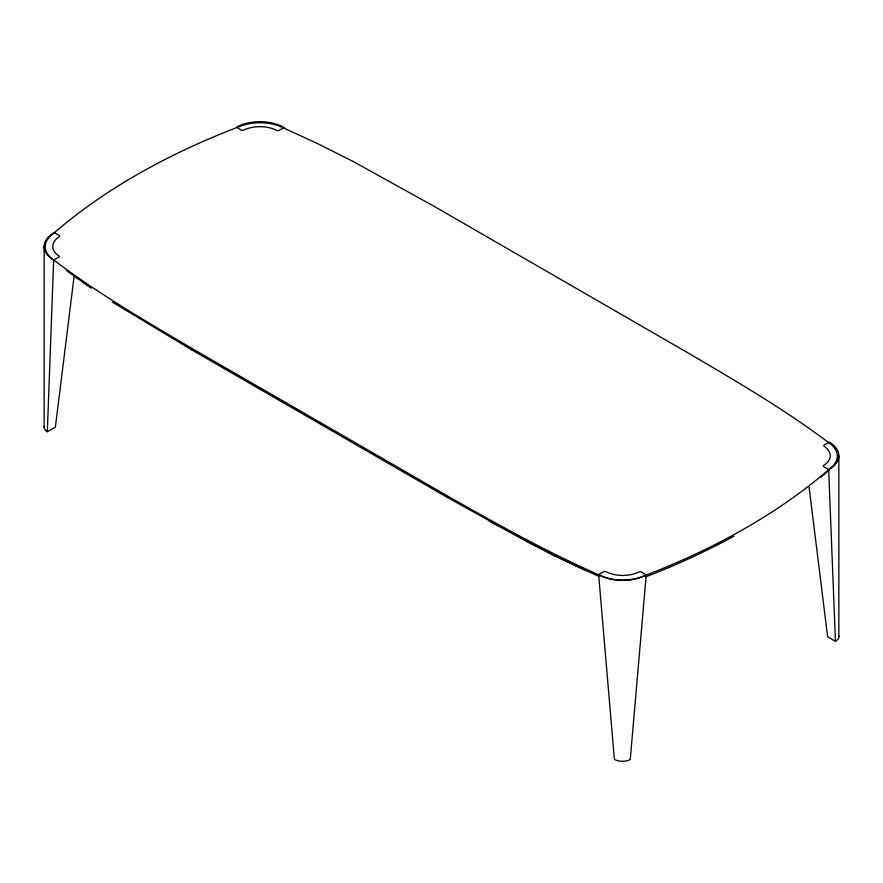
<?xml version="1.0" encoding="UTF-8"?>
<svg xmlns="http://www.w3.org/2000/svg" width="883" height="883" viewBox="0 0 883 883"><rect width="100%" height="100%" fill="white"/><g stroke="black" fill="none" stroke-linecap="round" stroke-linejoin="round"><path stroke-width="1.32" d="M74.183 275.651L55.375 427.195L47.329 431.71L53.675 260.032A33.664 19.437 0 0 1 54.338 232.549L59.194 235.43A1.733 0.993 0 0 1 59.238 236.799A25.033 14.448 0 0 0 58.775 255.871A1.733 0.993 0 0 1 58.664 257.229L53.675 260.032M646.224 574.899L630.263 759.468A11.225 6.479 0 0 1 614.391 759.336L598.619 574.524L603.608 571.72A1.733 0.993 0 0 1 605.97 571.698A25.033 14.448 0 0 0 639.005 571.963A1.733 0.993 0 0 1 641.367 572.018L646.224 574.899A33.664 19.437 0 0 1 598.619 574.524M820.815 477.284L829.06 470.021M733.972 536.202C705.495 551.577 676.091 565.263 645.837 576.787M599.038 576.5L555.429 556.213L488.84 520.838M574.138 564.899L585.948 570.495L555.937 556.246M191.942 349.977L447.56 497.571L530.683 543.63L555.219 556.091M192.053 350.054L112.163 301.986M828.662 469.613L823.806 466.732A1.733 0.993 0 0 1 823.762 465.374A25.033 14.448 0 0 0 824.225 446.301A1.733 0.993 0 0 1 824.336 444.933L829.325 442.129A33.664 19.437 0 0 1 828.662 469.613L835.45 641.4L827.625 636.753L808.983 486.268M66.6 270.662L91.28 287.99L80.651 280.529M76.402 277.538L78.532 279.039M838.85 455.959L838.85 636.853M44.15 246.214L44.15 427.107M838.64 635.517A11.225 6.479 0 0 1 835.45 641.4M47.329 431.71A11.225 6.479 0 0 1 44.415 425.783M284.083 127.582L279.094 130.386A1.733 0.993 0 0 1 276.721 130.408A25.033 14.448 0 0 0 243.686 130.143A1.733 0.993 0 0 1 241.324 130.088L236.478 127.207A33.664 19.437 0 0 1 284.083 127.582M317.085 143.355L280.308 126.49A34.989 20.199 0 0 0 241.622 125.728A658.884 380.407 0 0 0 50.386 236.136A34.989 20.199 0 0 0 51.689 258.476C95.794 292.063 143.73 320.054 191.434 348.123L446.941 495.639C497.637 524.513 548.663 553.034 602.217 576.312A34.989 20.199 0 0 0 640.903 577.074A658.884 380.407 0 0 0 832.139 466.666A34.989 20.199 0 0 0 830.837 444.326C786.731 410.738 738.795 382.747 691.091 354.679L435.584 207.163L352.549 161.136L317.085 143.355"/></g></svg>
